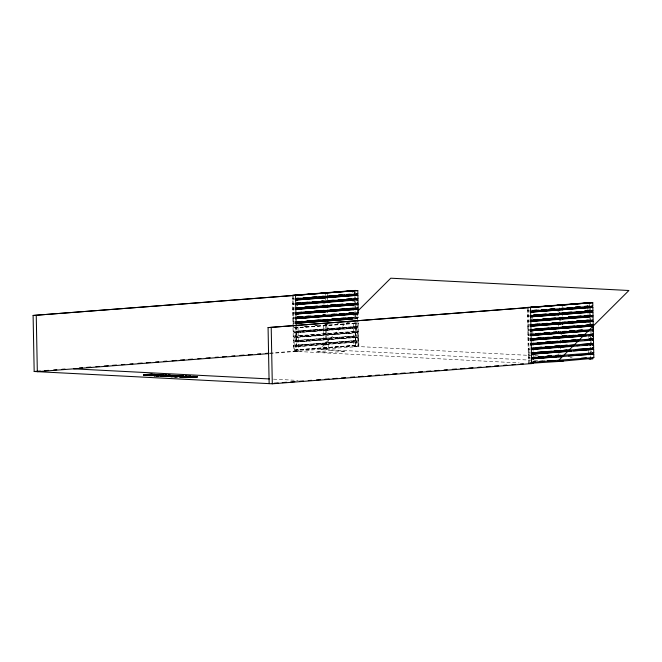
<?xml version="1.0" encoding="UTF-8"?>
<svg xmlns="http://www.w3.org/2000/svg" width="662" height="662" viewBox="0 0 662 662"><rect width="100%" height="100%" fill="white"/><g stroke="black" fill="none" stroke-linecap="round" stroke-linejoin="round"><path stroke-width="0.5" stroke-dasharray="3.31 2.48" d="M344.91 323.875L319.423 349.246L296.642 351.431L296.179 326.978L295.384 326.871M294.524 298.57L292.48 298.728L293.274 298.769M294.549 299.737L292.505 299.903L293.291 299.936M294.615 303.246L292.571 303.403L293.357 303.444M294.631 304.412L292.596 304.57L293.382 304.611M294.706 307.913L292.662 308.07L293.448 308.111M294.722 309.08L292.687 309.237L293.473 309.278M294.789 312.58L292.753 312.745L293.539 312.787M294.813 313.747L292.778 313.912L293.564 313.953M294.88 317.255L292.844 317.412L293.63 317.454M294.904 318.422L292.861 318.579L293.655 318.621M294.971 321.922L292.935 322.08L293.721 322.121M355.494 317.512L358.324 317.388L358.291 315.642M356.28 317.553L358.324 317.388M294.995 323.089L292.952 323.246L293.746 323.288M354.493 318.753L358.341 318.554L358.39 321.186M354.261 318.877L358.341 318.554M304.57 326.159L306.605 326.002M314.773 325.365L316.808 325.199M324.976 324.57L327.011 324.405M346.4 322.899L348.444 322.733M304.338 326.275L307.4 326.043M315.559 325.406L317.603 325.241M324.744 324.686L328.824 324.372M336.983 323.735L339.027 323.569M347.186 322.932L350.248 322.7M355.279 323.064L293.043 327.922L356.065 323.106L355.279 323.064L355.345 326.565L356.131 326.606L293.109 331.422L355.345 326.565M358.498 326.73L295.475 331.546L358.498 326.73L358.432 323.23L295.409 328.046L296.195 328.079M529.492 310.71L527.457 310.867L528.243 310.908M529.517 311.876L527.473 312.034L528.268 312.075M355.37 327.731L293.134 332.589L356.156 327.773L355.37 327.731L355.436 331.24L356.222 331.281L293.2 336.089L293.986 336.13M358.523 327.897L295.5 332.713L358.523 327.897L358.589 331.397L295.566 336.213L358.589 331.397M529.583 315.377L527.54 315.534L528.334 315.575M529.608 316.544L527.564 316.709L528.35 316.742M355.461 332.407L293.225 337.264L356.247 332.448L355.461 332.407L355.527 335.907L356.313 335.948L293.291 340.764L355.527 335.907M358.614 332.572L295.591 337.38L358.614 332.572L358.68 336.073L295.657 340.889L296.444 340.93M529.674 320.052L527.631 320.209L528.417 320.251M529.691 321.219L527.655 321.376L528.442 321.418M355.552 337.074L293.316 341.931L356.338 337.115L355.552 337.074L355.618 340.582L356.404 340.616L293.382 345.432L355.618 340.582M358.705 337.239L295.674 342.055L358.705 337.239L358.771 340.74L295.748 345.556L358.771 340.74M529.766 324.719L527.722 324.877L528.508 324.918M529.782 325.886L527.746 326.043L528.533 326.085M358.787 341.906L295.765 346.723L358.001 341.865L358.787 341.906L358.862 345.415L295.831 350.223L358.862 345.415M529.848 329.386L527.813 329.552L528.599 329.585M529.873 330.553L527.837 330.719L528.624 330.76M355.701 345.25L293.473 350.107L356.495 345.291L355.701 345.25L355.635 341.749L356.429 341.791L293.398 346.598L294.193 346.64M269.823 353.119L293.489 351.274L519.19 362.925M297.983 326.738L298.446 351.191L294.284 351.315L293.208 295.269M323.652 325.547L324.099 348.982L328.269 348.866L327.806 324.413M353.475 323.222L353.922 346.656L358.092 346.54L357.488 314.955M269.889 353.525L298.446 351.191M324.099 348.982L328.269 348.866M353.922 346.656L358.092 346.54M529.939 334.062L527.904 334.219L528.69 334.26M529.964 335.229L527.92 335.386L528.715 335.427M530.03 338.729L527.995 338.886L528.781 338.927M530.055 339.896L528.011 340.053L528.806 340.094M530.212 348.071L528.168 348.229L528.955 348.27M530.237 349.238L528.193 349.395L528.979 349.437M530.303 352.738L528.259 352.896L529.046 352.937M530.32 353.905L528.284 354.071L529.07 354.104M530.386 357.414L528.35 357.571L529.137 357.612M530.411 358.581L528.375 358.738L529.161 358.779M538.156 355.842L358.878 346.582L319.423 349.246L538.992 360.591M357.621 322.022L358.407 322.063M357.645 323.188L358.432 323.23M528.077 343.561L528.872 343.603M528.102 344.728L528.888 344.77M357.894 336.031L358.68 336.073M570.09 357.488L572.15 357.596M528.442 362.238L529.228 362.28M273.514 379.152L298.239 380.435M355.924 320.913L358.878 346.582M590.487 306.63L590.57 310.726M590.62 313.639L590.653 315.393M590.711 318.314L590.744 320.06M590.761 320.888L590.835 324.736M590.967 331.447L591.017 334.078M591.075 336.991L591.108 338.745M591.158 341.666L591.191 343.413M591.34 351.001L591.373 352.755M589.652 304.263L589.685 306.01M589.743 308.931L589.776 310.685M589.834 313.598L589.867 315.352M589.925 318.273L589.958 320.019M590.016 322.94L590.049 324.694M590.281 336.95L590.314 338.704M590.372 341.625L590.405 343.371M590.554 350.959L590.587 352.714M587.914 307.847L587.955 309.882M588.427 334.343L588.485 337.397M588.7 348.609L588.758 351.663M562.162 304.959L562.203 306.994M560.846 318.124L560.904 321.178M561.119 332.39L561.177 335.444M559.845 319.423L559.887 321.467M560.358 345.92L560.416 348.973M558.074 309.154L558.132 312.207M558.364 324.438L558.405 326.474M532.505 315.435L532.562 318.496M532.778 329.701L532.836 332.754M533.241 354.153L533.282 356.197M528.193 308.277L529.228 362.428M527.399 308.244L528.442 362.387M355.477 292.165L355.511 293.92M355.56 296.833L355.593 298.587M355.651 301.508L355.684 303.254M355.742 306.175L355.775 307.929M355.908 314.872L355.99 318.943M356.065 323.023L356.512 346.458M354.683 292.124L354.716 293.878M354.774 296.791L354.807 298.545M354.865 301.467L354.898 303.221M354.956 306.134L354.989 307.888M355.047 310.809L355.08 312.555M355.13 315.476L355.163 317.23M354.427 290.701L354.46 292.736M354.584 298.852L354.642 301.905M354.857 313.118L354.973 319.233M354.989 320.251L355.502 346.739M352.846 290.618L352.887 292.654M353.003 298.769L353.061 301.822M327.193 292.819L327.251 295.881M327.293 297.917L327.334 299.952M325.621 292.745L325.679 295.798M325.696 296.816L325.754 299.869M326.225 324.33L326.697 348.783M325.207 324.612L325.679 349.064M296.402 326.656L296.874 351.108M295.384 326.937L295.856 351.39M292.414 295.227L293.026 326.813M293.043 327.839L293.489 351.274M331.588 350.546L316.022 351.762L330.214 352.498L345.779 351.282L331.588 350.546"/><path stroke-width="0.99" d="M592.432 336.188L592.589 334.153L593.384 334.194L593.309 330.694L592.523 330.652M592.829 331.108L593.226 326.027L592.432 325.985L530.196 330.834L593.226 326.027L593.293 329.527L530.27 334.343L531.056 334.384M194.769 376.562C185.592 377.58 201.281 377.216 192.046 376.612M349.271 319.523L351.456 317.346M358.01 310.826L390.779 278.197L628.9 290.502L557.545 361.543L528.458 363.405L531.619 363.57L530.543 307.524L527.382 307.367M165.699 376.239L170.3 376.612L174.007 376.322L173.998 375.735L169.58 375.693L169.588 376.273M143.48 374.7L148.586 374.601L147.75 375.503L148.594 375.188L143.497 375.28L143.48 374.7L151.019 374.113L155.206 374.419L150.737 374.659L149.852 375.611L154.817 375.081M155.107 375.04L154.718 374.891M185.765 376.885L194.413 376.868L193.999 376.769L194.429 377.456L185.782 377.464L185.799 376.711L184.384 376.637L184.491 377.398L185.807 377.299L184.392 377.224C195.265 375.942 192.824 377.985 188.877 377.448M166.096 375.809L164.366 375.942L166.493 375.495L166.485 374.907L164.358 375.354L170.258 375.106L170.266 375.685M165.558 376.057L161.065 376.19L161.056 375.602L163.663 375.056L156.828 375.387L156.836 375.966L158.417 376.049L170.258 375.106M161.065 376.19L163.671 375.644M154.362 375.263L161.354 374.642L161.371 375.23L156.149 375.933L154.378 375.842L154.362 375.263L155.471 375.114L147.734 374.915M154.378 375.842L155.487 375.702M152.69 375.015L149.827 375.073M590.694 358.556L557.545 361.543L548.268 361.071M531.619 363.57L272.297 383.803L34.176 371.498L33.1 315.46L357.803 290.535L357.869 294.036L295.633 298.893M293.208 295.269L355.436 290.411M294.78 295.351L357.017 290.494M33.1 315.46L357.803 290.535M296.568 298.413L298.603 298.256M303.709 297.859L307.789 297.536M311.868 297.221L315.948 296.899M321.053 296.502L323.089 296.344M329.213 295.864L333.292 295.55M338.398 295.153L341.451 294.913M346.557 294.516L349.619 294.276M297.354 298.454L300.416 298.214M303.477 297.974L308.575 297.577M311.637 297.337L316.734 296.94M320.822 296.626L323.875 296.386M328.981 295.988L334.078 295.591M338.166 295.269L342.246 294.954M346.325 294.631L351.423 294.234M295.864 298.777L344.844 294.954M346.88 294.797L357.869 294.036M296.584 299.58L323.114 297.511M325.944 297.395L353.491 295.244M295.889 299.944L357.894 295.211L357.96 298.711L295.724 303.568M295.657 300.06L357.894 295.211M296.65 303.08L299.712 302.848M303.792 302.526L307.88 302.211M312.977 301.806L316.039 301.574M321.136 301.177L323.18 301.011M330.321 300.457L333.383 300.217M338.481 299.82L341.542 299.58M346.648 299.183L350.728 298.868M296.419 303.204L300.507 302.882M304.586 302.567L309.684 302.17M312.745 301.93L317.851 301.533M320.905 301.293L322.948 301.136M330.09 300.581L335.195 300.176M338.249 299.944L343.355 299.538M346.416 299.307L351.514 298.91M295.955 303.444L357.96 298.711M296.675 304.247L323.205 302.178M326.267 301.946L353.814 299.795M296.444 304.371L322.973 302.302M327.053 301.98L353.582 299.911M295.748 304.735L357.985 299.878L358.051 303.378L295.815 308.235M297.759 307.673L299.803 307.516M304.909 307.118L308.988 306.796M313.068 306.481L317.148 306.158M330.412 305.124L333.474 304.884M338.572 304.487L342.651 304.172M346.739 303.85L350.819 303.535M297.528 307.797L301.615 307.474M304.677 307.234L309.775 306.837M313.854 306.523L317.934 306.2M330.181 305.248L335.278 304.851M338.34 304.611L343.446 304.214M347.525 303.891L352.623 303.494M296.046 308.111L358.051 303.378M297.784 308.84L323.296 306.854M327.376 306.531L353.897 304.462M297.552 308.964L323.064 306.969M327.144 306.655L354.691 304.503M296.071 309.278L358.076 304.545L358.142 308.053L295.906 312.903M295.84 309.402L358.076 304.545M297.619 312.464L301.698 312.15M305.786 311.827L309.866 311.512M313.945 311.19L319.043 310.792M330.272 309.915L335.369 309.518M339.449 309.204L344.554 308.806M347.616 308.566L352.714 308.169M295.12 312.861L358.142 308.053M297.875 313.515L323.379 311.521M327.467 311.206L353.988 309.137M297.643 313.631L323.147 311.645M327.235 311.322L354.774 309.179M295.136 314.028L358.167 309.22L358.233 312.721L295.211 317.537L295.997 317.578M295.931 314.069L358.167 309.22M297.941 317.015L301.003 316.775M306.109 316.378L309.162 316.138M315.286 315.658L318.348 315.426M322.427 315.104L324.471 314.947M331.612 314.384L334.674 314.152M339.772 313.755L343.851 313.432M348.957 313.035L352.018 312.795M297.71 317.131L302.815 316.734M305.877 316.494L310.975 316.097M315.054 315.782L319.134 315.46M331.381 314.508L336.478 314.111M339.54 313.871L344.645 313.474M348.725 313.159L353.822 312.754M297.966 318.182L324.496 316.113M327.549 315.873L354.079 313.805M297.735 318.298L324.264 316.229M327.318 315.997L355.891 313.763M298.032 321.682L302.112 321.368M307.218 320.971L310.279 320.731M314.359 320.408L318.439 320.094M331.703 319.059L335.783 318.736M340.88 318.339L343.942 318.099M349.048 317.702L351.083 317.545M297.801 321.806L302.898 321.409M306.986 321.087L311.066 320.772M315.145 320.449L320.243 320.052M332.49 319.101L336.569 318.778M340.649 318.463L345.754 318.066M348.816 317.826L351.878 317.586M353.45 317.669L295.293 322.204L355.262 317.628M295.782 323.13L324.347 320.905M327.409 320.665L350.877 318.836M352.457 318.918L295.318 323.37L353.243 318.96M269.144 383.637L268.069 327.591L592.771 302.675L592.846 306.175L530.61 311.032M528.177 307.408L590.413 302.551M529.749 307.491L591.985 302.633M268.069 327.591L592.771 302.675M533.572 310.387L536.634 310.147M541.739 309.75L544.801 309.518M549.899 309.113L553.978 308.798M567.243 307.764L570.305 307.524M575.402 307.127L579.49 306.812M584.587 306.407L587.649 306.175M533.34 310.511L538.446 310.114M541.508 309.874L546.605 309.477M549.667 309.237L554.764 308.84M561.914 308.285L563.95 308.12M567.011 307.88L572.109 307.482M575.17 307.251L580.276 306.845M584.356 306.531L588.435 306.208M530.535 311.794L558.083 309.651M562.162 309.328L588.692 307.259M530.303 311.918L558.869 309.692M561.93 309.452L590.496 307.218M530.858 312.075L592.862 307.342L592.929 310.842L530.692 315.7M530.626 312.199L592.862 307.342M533.663 315.062L537.743 314.74M541.822 314.425L545.91 314.102M549.99 313.788L554.069 313.465M567.334 312.431L571.414 312.116M576.511 311.719L579.573 311.479M584.678 311.082L587.74 310.842M533.431 315.178L538.537 314.781M541.59 314.541L546.696 314.144M550.776 313.829L555.881 313.432M561.997 312.952L564.041 312.795M568.12 312.472L572.2 312.158M576.279 311.835L581.385 311.438M584.447 311.198L588.526 310.883M530.932 315.584L592.929 310.842M530.394 316.585L558.174 314.318M561.235 314.078L590.587 311.893M530.949 316.75L592.953 312.009L593.02 315.517L530.783 320.367M530.717 316.866L592.953 312.009M533.754 319.729L537.834 319.415M542.939 319.018L545.993 318.778M551.098 318.381L555.178 318.058M568.443 317.024L571.505 316.784M576.602 316.386L580.682 316.072M584.769 315.749L587.831 315.509M533.522 319.854L538.62 319.456M542.708 319.134L547.805 318.736M550.867 318.496L555.964 318.099M562.088 317.619L564.132 317.462M568.211 317.148L573.309 316.75M577.396 316.428L581.476 316.113M584.538 315.873L588.617 315.551M531.015 320.251L566.73 317.462M568.766 317.305L593.02 315.517M530.717 321.136L558.265 318.985M562.344 318.67L587.848 316.676M530.485 321.26L558.033 319.109M562.112 318.786L588.642 316.717M530.808 321.542L593.044 316.684L593.111 320.185L530.874 325.042M534.863 324.322L537.925 324.082M543.022 323.685L547.11 323.362M552.207 322.965L555.269 322.725M568.534 321.691L572.613 321.376M576.693 321.053L580.773 320.739M585.878 320.342L587.914 320.185M534.631 324.438L539.737 324.041M542.79 323.801L547.896 323.404M551.976 323.089L557.081 322.692M562.179 322.295L565.24 322.055M569.32 321.732L573.4 321.418M576.461 321.178L582.585 320.698M585.647 320.458L588.708 320.226M530.088 325.001L593.111 320.185M530.808 325.803L559.373 323.577M562.435 323.337L587.939 321.351M531.594 325.845L559.142 323.701M562.203 323.461L588.725 321.393M530.113 326.167L593.135 321.351L593.202 324.86L530.965 329.709M530.899 326.209L593.135 321.351M534.722 329.113L539.82 328.716M543.907 328.393L549.005 327.996M552.067 327.756L557.164 327.359M562.27 326.962L565.331 326.722M568.625 326.366L574.508 326.01M577.57 325.77L582.676 325.373M585.738 325.133L589.023 324.769M530.179 329.668L593.202 324.86M531.917 330.396L559.464 328.244M562.526 328.013L589.048 325.944M531.685 330.52L559.233 328.369M562.295 328.129L588.816 326.06M34.176 371.498L40.349 371.018M44.47 370.695L48.583 370.372M53.73 369.975L56.816 369.735M61.963 369.33L65.05 369.09M79.457 367.964L82.543 367.724M86.656 367.41L90.777 367.087M95.916 366.682L99.002 366.442M104.149 366.045L108.27 365.722M112.383 365.399L116.495 365.076M121.642 364.679L124.729 364.439M129.876 364.034L132.963 363.794M138.11 363.388L142.222 363.074M146.343 362.751L150.456 362.428M155.603 362.031L158.69 361.783M163.837 361.386L166.923 361.146M172.062 360.74L176.183 360.426M180.296 360.103L184.417 359.78M188.529 359.458L192.65 359.135M197.789 358.738L200.876 358.498M206.023 358.092L210.144 357.77M215.282 357.372L218.369 357.132M222.49 356.81L226.603 356.487M231.75 356.09L234.836 355.85M239.983 355.444L244.096 355.122M248.217 354.807L252.33 354.484M257.477 354.079L260.563 353.839M265.71 353.442L268.797 353.194M268.896 353.599L37.329 371.663L36.253 315.617M536.063 333.582L539.125 333.342M544.222 332.945L548.31 332.63M553.407 332.225L556.469 331.993M562.592 331.513L564.628 331.356M569.734 330.959L573.813 330.636M577.893 330.321L581.972 329.999M535.831 333.706L540.937 333.3M543.99 333.069L549.096 332.663M553.175 332.349L557.255 332.034M562.361 331.629L566.44 331.314M569.502 331.074L574.599 330.677M578.679 330.363L582.767 330.04M533.026 334.989L559.556 332.92M562.609 332.68L585.059 330.926M532.794 335.104L559.324 333.036M562.377 332.804L585.845 330.967M587.426 331.05L530.287 335.51L593.309 330.694M536.154 338.249L540.233 337.934M545.339 337.537L548.393 337.297M553.498 336.9L556.56 336.66M562.683 336.18L565.737 335.94M569.825 335.626L573.904 335.303M579.002 334.906L581.046 334.749M536.94 338.29L541.019 337.976M545.107 337.653L550.205 337.256M553.267 337.016L558.364 336.619M562.452 336.304L566.531 335.982M570.611 335.667L575.708 335.27M578.77 335.03L581.832 334.79M543.618 337.976L530.353 339.01L593.384 334.194M545.662 337.819L583.412 334.873M590.554 334.318L592.589 334.153L592.631 336.255M532.091 339.738L560.664 337.512M562.468 337.471L580.839 336.039M582.411 336.122L530.378 340.177L593.4 335.361L593.466 338.87L530.444 343.677L535.55 343.28M584.455 335.957L586.491 335.8M589.552 335.56L593.4 335.361M537.263 342.842L540.324 342.602M545.422 342.204L549.51 341.89M553.589 341.567L557.669 341.253M562.766 340.856L565.828 340.616M570.934 340.218L575.013 339.896M537.031 342.966L542.128 342.568M545.19 342.328L550.296 341.931M553.358 341.691L558.455 341.294M562.534 340.971L567.64 340.574M570.702 340.334L575.799 339.937M537.585 343.123L578.398 339.937M588.601 339.143L593.466 338.87M532.182 344.406L578.091 340.822M585.009 340.392L587.277 340.111M151.35 374.303L149.322 374.469L152.665 374.386L151.35 374.303L151.366 374.891L152.682 374.973M531.321 348.394L593.557 343.537L593.491 340.036L530.469 344.852L531.255 344.885M143.497 375.28L148.205 374.915M156.828 375.387L166.485 374.907M156.836 375.966L161.545 375.602M169.439 375.875L170.912 375.759C164.399 375.793 169.538 375.147 169.447 376.463L170.928 376.347M172.335 375.999L176.853 376.09L176.845 375.511L165.541 375.726L173.998 375.735M174.313 376.107L177.242 376.256L177.259 376.835L171.168 376.711L171.16 376.124L178.699 375.536L183.349 375.776L183.357 376.364L178.98 375.743L177.656 375.842L180.354 375.983L180.37 376.562L174.321 376.686L174.313 376.107L180.354 375.983M537.354 347.509L541.433 347.194M545.513 346.88L549.592 346.557M554.698 346.16L557.76 345.92M562.857 345.523L566.937 345.208M537.122 347.633L542.219 347.236M546.299 346.913L551.405 346.516M554.466 346.284L559.564 345.878M562.626 345.647L567.731 345.241M531.553 348.27L573.383 345.01M580.524 344.455L593.557 343.537M171.168 376.711L176.82 376.273M171.16 376.124L177.242 376.256M181.909 375.892L183.349 375.776M184.491 377.398L179.948 377.166L179.94 376.579L182.712 377.133L193.304 376.297L197.359 376.579L193.999 376.769M185.252 376.752L185.236 376.165L186.469 376.074L190.623 376.148L190.631 376.736M532.273 349.081L570.023 346.135M577.165 345.572L579.209 345.415M585.324 344.943L587.368 344.778M533.059 349.122L570.809 346.176M576.933 345.696L578.977 345.539M585.092 345.059L587.136 344.902M180.37 376.562L177.664 376.43L186.684 376.239L185.236 376.165M184.384 376.637L190.623 376.148M531.346 349.561L593.582 344.703L593.649 348.204L531.412 353.061M179.948 377.166L181.264 377.059M185.799 376.711L179.94 376.579M185.782 377.464L193.321 376.877M192.063 377.199L194.777 377.141M532.107 352.697L534.151 352.54M537.445 352.184L543.328 351.828M546.39 351.588L551.496 351.191M554.789 350.827L558.869 350.512M563.734 350.231L566.796 349.991M531.644 352.945L568.377 350.074M575.518 349.519L593.649 348.204M532.364 353.748L565.009 351.199M577.256 350.248L579.291 350.09M585.415 349.61L587.459 349.453M532.132 353.872L558.662 351.795M560.697 351.638L565.803 351.241M577.024 350.363L579.06 350.206M585.183 349.726L587.227 349.569M531.669 354.112L567.375 351.323M569.419 351.166L571.455 351.009M573.499 350.843L593.673 349.37L593.74 352.879L531.503 357.728M531.437 354.228L593.673 349.37M538.554 356.777L542.633 356.454M546.713 356.139L550.792 355.817M555.898 355.42L558.96 355.18M533.216 357.29L535.26 357.132M538.322 356.892L543.419 356.495M547.499 356.181L551.587 355.858M555.666 355.544L558.728 355.304M533.473 358.341L558.976 356.346M561.02 356.189L563.064 356.032M569.179 355.552L571.223 355.395M577.347 354.915L579.382 354.758M586.524 354.203L588.568 354.038M533.241 358.456L558.745 356.47M560.788 356.313L562.832 356.148M577.115 355.039L579.151 354.882M585.274 354.402L589.354 354.079M531.76 358.779L563.387 356.313M568.484 355.916L593.764 354.046L593.831 357.546L530.808 362.362M531.528 358.903L593.764 354.046M539.662 361.361L542.724 361.129M547.822 360.724L550.883 360.492M533.307 361.965L535.351 361.8M539.431 361.485L544.528 361.088M547.59 360.848L552.696 360.451M581.261 358.225L586.358 357.819M274.192 383.24L278.222 382.926M282.252 382.611L286.638 382.272M290.759 381.949L294.871 381.626M299.398 381.279L303.436 380.964M308.252 380.584L311.62 380.319M316.477 379.947L320.598 379.624M324.976 379.285L329.088 378.962M332.945 378.656L337.306 378.316M341.418 378.002L345.531 377.679M350.438 377.29L354.559 376.976M358.672 376.653L362.999 376.314M367.931 375.933L371.225 375.677M375.337 375.354L379.442 375.031M384.399 374.642L388.511 374.328M392.632 374.005L396.919 373.666M401.023 373.351L405.136 373.029M410.126 372.64L413.361 372.383M418.359 371.994L422.472 371.672M426.585 371.357L430.83 371.026M434.818 370.712L439.055 370.381M444.078 369.992L447.272 369.744M452.312 369.346L456.432 369.024M460.636 368.701L464.741 368.378M468.779 368.064L472.966 367.733M478.038 367.344L481.191 367.096M486.272 366.698L490.385 366.376M494.506 366.053L498.66 365.73M503.765 365.333L506.877 365.093M511.999 364.688L515.102 364.448M520.233 364.05L523.319 363.81M529.252 363.446L533.423 363.33L533.382 361.287M530.825 363.529L533.423 363.33M590.471 358.878L593.061 358.672L588.89 358.796L590.471 358.878L590.43 356.835M169.927 376.074L167.966 376.306L169.447 376.463M147.75 375.503L154.767 375.66M161.354 374.642L149.612 375.015L149.62 375.594L154.552 375.362M171.152 375.437L168.719 375.586L168.678 375.023M171.292 375.28L176.845 375.511M352.846 290.618L354.427 290.701M587.815 302.749L589.395 302.832M325.621 292.745L327.193 292.819M560.59 304.876L562.162 304.959M323.023 292.943L324.603 293.026M557.992 305.083L559.572 305.157M295.798 295.07L297.37 295.144M530.767 307.201L532.347 307.284M292.414 295.227L295.566 295.393L296.154 326.043M357.199 299.836L357.985 299.878M592.258 316.643L593.044 316.684M357.439 312.679L358.233 312.721M592.498 329.486L593.293 329.527M592.705 339.995L593.491 340.036M592.796 344.662L593.582 344.703M592.953 352.838L593.74 352.879M593.044 357.505L593.831 357.546M561.666 360.922L563.238 360.997L559.067 361.121M73.631 368.833L269.393 378.945M181.496 376.264L183.357 376.364M194.131 376.918L197.367 377.158L194.049 377.348L194.04 376.769M161.056 375.602L162.72 375.693L162.728 376.273M174.321 376.686L177.259 376.835M174.876 376.182L174.925 375.644M592.043 305.687L592.085 307.722M592.672 338.299L592.713 340.334M592.771 343.388L592.804 345.432M592.846 347.467L592.887 349.503M592.945 352.556L592.986 354.6M589.453 305.894L589.494 307.929M589.552 310.983L589.585 313.027M589.627 315.062L589.668 317.098M589.726 320.16L589.768 322.195M589.801 324.231L589.842 326.267M589.999 334.418L590.041 336.462M590.082 338.497L590.115 340.533M590.173 343.595L590.214 345.63M590.256 347.666L590.297 349.71M590.355 352.763L590.388 354.799M587.873 305.811L587.914 307.847M587.972 310.908L588.013 312.944M588.055 314.98L588.088 317.015M588.146 320.077L588.187 322.113M588.775 352.68L588.816 354.716M562.22 308.012L562.261 310.056M562.319 313.109L562.361 315.145M562.402 317.189L562.435 319.225M562.501 322.278L562.534 324.322M562.576 326.358L562.617 328.393M562.675 331.447L562.717 333.491M562.75 335.526L562.791 337.562M562.849 340.624L562.89 342.659M559.63 308.219L559.671 310.255M559.713 312.29L559.746 314.334M559.804 317.388L559.845 319.423M559.903 322.485L559.944 324.521M560.077 331.654L560.118 333.689M560.259 340.822L560.3 342.858M560.532 355.089L560.573 357.124M558.149 313.234L558.19 315.269M558.331 322.402L558.364 324.438M558.505 331.571L558.546 333.607M558.604 336.668L558.637 338.704M558.778 345.837L558.819 347.873M558.877 350.934L558.918 352.97M558.951 355.006L558.993 357.041M532.405 310.337L532.438 312.381M532.852 333.78L532.893 335.816M532.951 338.87L532.993 340.913M533.026 342.949L533.067 344.985M533.125 348.047L533.167 350.082M533.208 352.118L533.241 354.153M533.299 357.215L533.34 359.251M357.075 293.556L357.116 295.591M357.174 298.645L357.215 300.689M357.248 302.724L357.29 304.76M357.348 307.822L357.389 309.857M357.43 311.893L357.463 313.929M354.484 293.754L354.518 295.79M353.103 303.866L353.144 305.902M353.177 307.938L353.218 309.973M353.276 313.035L353.318 315.071M327.251 295.881L327.293 297.917M327.433 305.05L327.467 307.085M327.524 310.147L327.566 312.183M327.707 319.316L327.74 321.351M324.661 296.079L324.703 298.115M324.761 301.177L324.802 303.213M324.835 305.248L324.877 307.292M324.934 310.346L324.976 312.381M325.017 314.425L325.05 316.461M325.108 319.514L325.15 321.558M323.081 295.997L323.122 298.041M323.18 301.094L323.222 303.13M323.263 305.174L323.296 307.209M323.354 310.263L323.395 312.307M323.437 314.342L323.478 316.378M323.536 319.44L323.569 321.475M297.437 298.206L297.47 300.242M297.528 303.304L297.569 305.339M297.61 307.375L297.652 309.411M297.71 312.472L297.743 314.508M297.784 316.544L297.826 318.587M297.883 321.641L297.925 323.677M271.221 327.756L272.297 383.803M190.755 376.711L190.772 377.299M182.704 376.554L182.712 377.133M178.922 376.09L178.93 376.678M176.216 375.958L176.233 376.537M175.811 376.364L175.819 376.951M175.074 375.652L175.091 376.231M170.283 376.024L170.3 376.612M159.476 374.543L159.484 375.131M158.4 375.47L158.417 376.049M156.141 375.354L156.149 375.933M153.311 375.006L153.319 375.586M151.341 375.106L151.358 375.685M150.737 374.659L150.746 375.238M145.201 374.783L145.21 375.371M158.243 374.758L155.057 374.915L158.243 374.758M357.463 313.846L295.227 318.703L358.25 313.887L357.463 313.846"/></g></svg>
